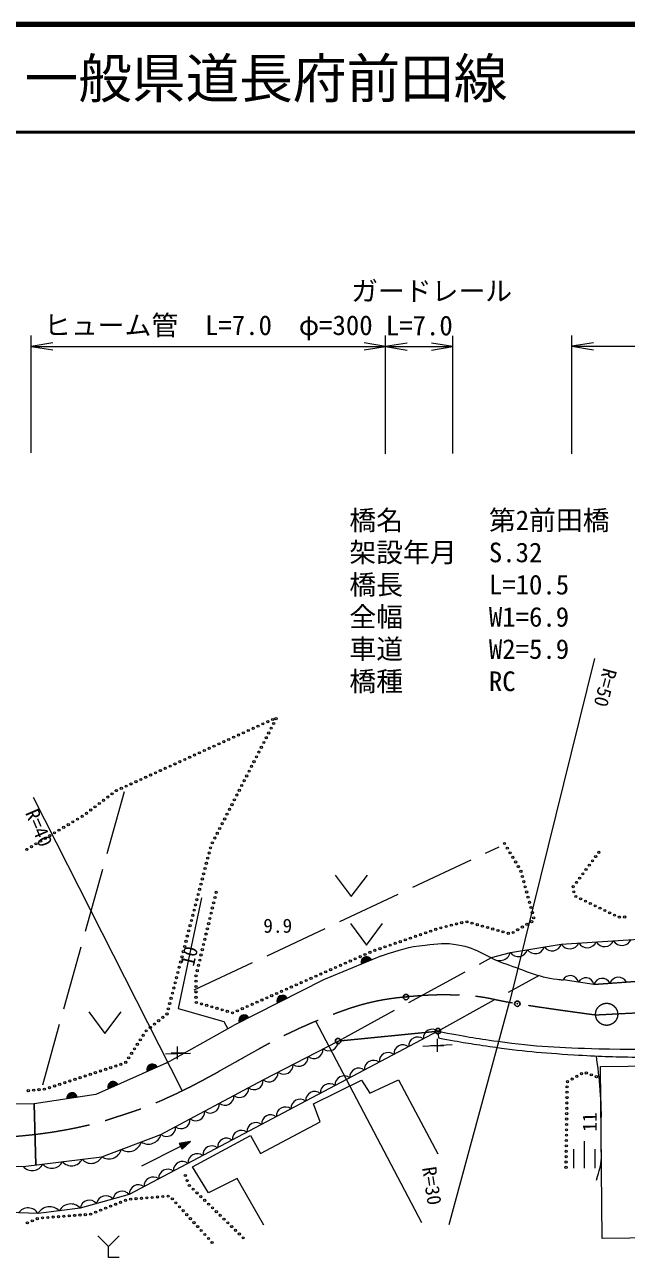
# Model space of a CAD drawing. Units: millimetres, scale not verified. Extents: x 40000 to 680000, y 20000 to 380000.
# Drawn here: x 216739 to 272813, y 265176 to 380000 of the extents above; entities that cross this region are included whole.
import ezdxf
from ezdxf.enums import TextEntityAlignment as Align

# ---------------------------------------------------------------- set-up
doc = ezdxf.new("R2010")
doc.units = ezdxf.units.MM
doc.header["$LTSCALE"] = 1000
doc.header["$PDMODE"] = 32
doc.header["$PDSIZE"] = 500
doc.linetypes.add('CHAIN', pattern=[18.5, 12, -1.5, 3.5, -1.5])
doc.linetypes.add('DASHED', pattern=[7.5, 6, -1.5])
for name, color, linetype, lineweight in [('M-BMK', 2, 'CHAIN', 13), ('M-STR-HTXT', 7, 'Continuous', 13), ('M-STR-STRC', 7, 'Continuous', 25), ('M-TTL', 2, 'Continuous', 140), ('M-TTL-LINE', 7, 'Continuous', 50), ('M-WORK', 1, 'Continuous', 13)]:
    doc.layers.add(name, color=color, linetype=linetype, lineweight=lineweight)
doc.layers.add('M-OTRS', color=6, linetype='Continuous')
doc.layers.add('M-TTL-TXT', color=7, linetype='Continuous')
doc.styles.add('ＭＳ ゴシック', font='')
doc.styles.get('ＭＳ ゴシック').set_extended_font_data('MS Gothic')

# ---------------------------------------------------------------- blocks, each defined once
blk = doc.blocks.new('plus')
at = {"color": 0, "linetype": 'Continuous', "lineweight": -2}
for p, q in [((-1.25, 0), (1.25, 0)), ((0, -1.25), (0, 1.25))]:
    blk.add_line(p, q, dxfattribs=at)
blk = doc.blocks.new('open_arrow')
at = {"color": 0, "linetype": 'Continuous', "lineweight": -2}
blk.add_lwpolyline([(7.5, 1.25), (0, 0), (7.5, -1.25)], dxfattribs=at)

msp = doc.modelspace()

# ---------------------------------------------------------------- linework, layer by layer
at = {"layer": 'M-BMK'}
msp.add_circle((270976, 287815), 1030, dxfattribs=at)
for points, knots in [([(269942, 287763), (288468, 288703), (293248, 288919), (308168, 289945), (320125, 290768), (326804, 291490), (338761, 292301), (351650, 293175), (355777, 293378), (371781, 294197)], [0, 0, 0, 0, 1, 1, 1, 2, 2, 2, 3, 3, 3, 3]), ([(175154, 285671), (188306, 281569), (192073, 280034), (203262, 277895), (207035, 277174), (209124, 276007), (212957, 276247), (217031, 276501), (219342, 276707), (223313, 277651), (223986, 277811), (224350, 277951), (225008, 278168), (226568, 278684), (227461, 278930), (228972, 279575), (235340, 282295), (238353, 285032), (244800, 287561), (247715, 288705), (249464, 289210), (252584, 289486), (254842, 289686), (256126, 289704), (258387, 289543), (259783, 289444), (260539, 289168), (261920, 288940), (265045, 288425), (266056, 288303), (269942, 287763)], [0, 0, 0, 0, 1, 1, 1, 2, 2, 2, 3, 3, 3, 4, 4, 4, 5, 5, 5, 6, 6, 6, 7, 7, 7, 8, 8, 8, 9, 9, 9, 10, 10, 10, 10])]:
    msp.add_open_spline(points, degree=3, knots=knots, dxfattribs=at)
at = {"layer": 'M-OTRS'}
for p in [(252275, 289422), (262654, 288800)]:
    msp.add_point(p, dxfattribs=at)
at = {"layer": 'M-STR-HTXT'}
for p, q in [((217350, 340110), (217350, 351035)), ((250371, 340052), (250371, 351035)), ((250376, 340021), (250376, 351009)), ((256657, 340040), (256657, 351009)), ((267746, 340010), (267746, 351043)), ((217350, 350035), (250371, 350035)), ((250376, 350009), (256657, 350009)), ((267746, 350043), (296188, 350043)), ((269844, 320945), (261920, 288940)), ((217537, 308042), (231399, 280742)), ((256296, 268245), (261920, 288940)), ((253763, 268403), (243868, 287164))]:
    msp.add_line(p, q, dxfattribs=at)
at = {"layer": 'M-STR-STRC'}
msp.add_line((246194, 285344), (255004, 286223), dxfattribs=at)
at = {"layer": 'M-STR-STRC', "linetype": 'DASHED'}
msp.add_line((217638, 279477), (217785, 273788), dxfattribs=at)
at = {"layer": 'M-STR-STRC'}
for centre in [(255253, 286248), (245945, 285319)]:
    msp.add_circle(centre, 250, dxfattribs=at)
at = {"layer": 'M-TTL'}
msp.add_line((680000, 380000), (40000, 380000), dxfattribs=at)
at = {"layer": 'M-TTL-LINE'}
msp.add_line((40000, 370000), (680000, 370000), dxfattribs=at)
at = {"layer": 'M-WORK', "linetype": 'DASHED'}
for p, q in [((226029, 308526), (218394, 281225)), ((232537, 290090), (260964, 303424)), ((245945, 285319), (260232, 293097)), ((255253, 286248), (264722, 291475))]:
    msp.add_line(p, q, dxfattribs=at)
at = {"layer": 'M-WORK'}
for p, q in [((245675, 300780), (247175, 298780)), ((247175, 298780), (248675, 300780)), ((233209, 298667), (231046, 288365)), ((247100, 296268), (248600, 294268)), ((248600, 294268), (250100, 296268)), ((269786, 290606), (311404, 293530)), ((231046, 288365), (235311, 287137)), ((222719, 288036), (224219, 286036)), ((224219, 286036), (225719, 288036)), ((235311, 287137), (235687, 286470)), ((229998, 283300), (236208, 286760)), ((255253, 286248), (255314, 285616)), ((253833, 284834), (256578, 284998)), ((229871, 284133), (232196, 284206)), ((243644, 279479), (248125, 281691)), ((248125, 281691), (248901, 280484)), ((248901, 280484), (251572, 281719)), ((251572, 281719), (255249, 274825)), ((244276, 277813), (243644, 279479)), ((238732, 274854), (244276, 277813)), ((232182, 275974), (231154, 275793)), ((231154, 275793), (231424, 275257)), ((231360, 275829), (231181, 275739)), ((231208, 275686), (231565, 275865)), ((231771, 275902), (231235, 275632)), ((231262, 275578), (231977, 275938)), ((232182, 275974), (231289, 275525)), ((231316, 275471), (232031, 275831)), ((231879, 275687), (231343, 275418)), ((232182, 275974), (231424, 275257)), ((232383, 273619), (237784, 276520)), ((237784, 276520), (238732, 274854)), ((268913, 273489), (268913, 275989)), ((227672, 273705), (231289, 275525)), ((231370, 275364), (231727, 275544)), ((231576, 275400), (231397, 275310)), ((267913, 273489), (267913, 275239)), ((269913, 273489), (269913, 275239)), ((233877, 271177), (232383, 273619)), ((236549, 272527), (233877, 271177)), ((239019, 268161), (236549, 272527)), ((224545, 266176), (223545, 267176)), ((224545, 266176), (225545, 267176)), ((224545, 265176), (224545, 266176)), ((225545, 265176), (224545, 265176))]:
    msp.add_line(p, q, dxfattribs=at)
for points in [[(260232, 293097), (262014, 293566), (266752, 294363), (279746, 295192), (296858, 296132)], [(249987, 293257), (244604, 291040), (236208, 286760)], [(298551, 292627), (269786, 290606), (266910, 291025)], [(255253, 286248), (226495, 271035), (221928, 269771), (217992, 269254), (214344, 269369), (203917, 270920), (202624, 269627)], [(203718, 274805), (209794, 273857), (216602, 273642), (223927, 274547), (229442, 276615), (238965, 281699), (245945, 285319)], [(229998, 283300), (223384, 280345), (217638, 279477), (210531, 279407), (203456, 280909)]]:
    msp.add_lwpolyline(points, dxfattribs=at)
msp.add_lwpolyline([(270389, 282945), (278116, 283032), (278295, 267012), (270568, 266926)], close=True, dxfattribs=at)
for centre in [(238487, 314660), (238942, 314867), (239397, 315074), (239853, 315281), (239940, 314910), (240168, 315355), (235757, 313417), (236212, 313624), (236667, 313831), (237122, 314038), (237577, 314245), (238032, 314452), (239255, 313575), (239483, 314020), (239711, 314465), (233481, 312382), (233936, 312589), (234391, 312796), (234846, 313003), (235302, 313210), (238570, 312241), (238798, 312686), (239026, 313131), (230751, 311139), (231206, 311346), (231661, 311553), (232116, 311760), (232571, 311967), (233026, 312175), (238113, 311351), (238341, 311796), (228475, 310104), (228930, 310311), (229385, 310518), (229840, 310725), (230295, 310932), (237428, 310017), (237656, 310462), (237885, 310907), (225744, 308861), (226199, 309068), (226655, 309275), (227110, 309483), (227565, 309690), (228020, 309897), (236971, 309127), (237200, 309572), (224092, 307752), (224490, 308055), (224887, 308358), (225289, 308654), (236286, 307793), (236515, 308238), (236743, 308682), (222502, 306538), (222900, 306842), (223297, 307145), (223695, 307448), (235830, 306903), (236058, 307348), (220806, 305483), (221235, 305739), (221664, 305995), (222094, 306252), (235144, 305569), (235373, 306014), (235601, 306458), (218660, 304201), (219089, 304457), (219518, 304713), (219947, 304970), (220377, 305226), (234459, 304234), (234688, 304679), (234916, 305124), (216942, 303175), (217372, 303432), (217801, 303688), (218230, 303944), (234055, 303325), (234231, 303789), (261463, 303719), (261720, 303290), (233802, 302357), (233928, 302841), (261977, 302861), (262234, 302432), (262492, 302004), (269656, 302105), (269955, 302506), (270254, 302906), (233422, 300906), (233549, 301390), (233675, 301874), (262749, 301575), (262988, 301139), (268759, 300902), (269058, 301303), (269357, 301704), (233169, 299939), (233296, 300422), (263121, 300656), (263253, 300174), (263386, 299692), (267862, 299700), (268161, 300101), (268460, 300502), (232789, 298488), (232916, 298971), (233042, 299455), (234472, 298690), (234589, 299176), (263518, 299210), (263651, 298728), (267922, 299218), (268101, 298791), (268551, 298574), (232536, 297520), (232663, 298004), (234236, 297718), (234354, 298204), (263783, 298246), (263916, 297764), (269001, 298356), (269452, 298139), (269902, 297921), (270352, 297704), (270802, 297487), (232283, 296553), (232410, 297036), (233883, 296260), (234001, 296746), (234119, 297232), (256985, 296235), (257469, 296357), (257954, 296434), (258435, 296300), (258917, 296165), (263553, 296198), (263984, 296451), (264048, 297282), (264181, 296799), (271253, 297269), (271703, 297052), (272162, 296872), (272661, 296878), (231904, 295101), (232030, 295585), (232157, 296069), (233648, 295288), (233766, 295774), (253160, 295076), (253633, 295239), (254105, 295402), (254578, 295565), (255051, 295728), (255531, 295866), (256015, 295989), (256500, 296112), (259398, 296030), (259880, 295896), (260361, 295761), (260843, 295626), (261324, 295492), (261806, 295357), (262259, 295438), (262690, 295691), (263122, 295945), (231650, 294134), (231777, 294618), (233413, 294316), (233530, 294802), (249851, 293934), (250324, 294097), (250797, 294260), (251269, 294424), (251742, 294587), (252215, 294750), (252687, 294913), (231397, 293167), (231524, 293650), (233060, 292858), (233177, 293344), (233295, 293830), (247086, 292776), (247543, 292978), (248001, 293180), (248458, 293381), (248916, 293583), (249379, 293771), (231018, 291715), (231144, 292199), (231271, 292683), (232824, 291886), (232942, 292372), (244341, 291566), (244798, 291768), (245256, 291969), (245713, 292171), (246171, 292373), (246628, 292575), (230765, 290748), (230891, 291232), (232713, 291400), (232713, 290900), (242053, 290558), (242511, 290759), (242968, 290961), (243426, 291163), (243883, 291364), (230385, 289297), (230512, 289781), (230638, 290264), (232713, 290400), (232713, 289900), (232713, 289400), (239308, 289347), (239766, 289549), (240223, 289751), (240681, 289952), (241138, 290154), (241596, 290356), (230132, 288329), (230259, 288813), (232742, 288921), (233222, 288782), (233703, 288644), (234183, 288505), (234663, 288366), (235144, 288228), (236563, 288137), (237021, 288339), (237478, 288541), (237936, 288742), (238393, 288944), (238851, 289146), (229229, 287218), (229620, 287530), (230005, 287846), (235624, 288089), (236105, 287950), (227790, 285858), (228061, 286278), (228449, 286593), (228839, 286905), (227247, 285018), (227519, 285438), (226434, 283758), (226705, 284178), (226976, 284598), (223332, 282379), (223808, 282534), (224283, 282689), (224758, 282844), (225234, 282999), (225709, 283154), (226162, 283338), (220005, 281295), (220480, 281449), (220955, 281604), (221431, 281759), (221906, 281914), (222381, 282069), (222857, 282224), (267335, 281534), (267768, 281786), (268200, 282037), (268632, 282288), (269080, 282354), (269549, 282180), (270017, 282006), (217082, 280701), (217580, 280749), (218077, 280798), (218575, 280846), (219054, 280985), (219529, 281140), (267283, 280557), (267290, 281057), (267263, 279057), (267270, 279557), (267276, 280057), (267250, 278057), (267256, 278557), (267236, 277057), (267243, 277557), (267216, 275557), (267223, 276057), (267230, 276557), (267203, 274558), (267210, 275057), (267189, 273558), (267196, 274058), (231718, 272796), (231890, 272327), (232090, 271875), (232448, 271526), (232807, 271178), (224283, 269754), (224748, 269938), (225213, 270122), (225678, 270307), (226142, 270491), (226626, 270596), (227124, 270636), (227623, 270677), (228121, 270717), (228619, 270757), (229118, 270798), (229616, 270838), (230114, 270878), (230498, 270627), (230835, 270258), (231172, 269888), (233165, 270829), (233524, 270480), (233882, 270132), (234241, 269783), (217914, 268776), (218403, 268851), (218902, 268889), (219400, 268928), (219899, 268966), (220398, 269004), (220896, 269043), (221395, 269081), (221893, 269119), (222392, 269158), (222889, 269201), (223354, 269385), (223819, 269569), (231509, 269519), (231846, 269150), (232184, 268781), (234599, 269435), (234958, 269086), (235316, 268738), (216994, 268384), (217454, 268580), (232521, 268411), (232858, 268042), (233195, 267673), (235675, 268389), (236033, 268041), (236392, 267692), (233532, 267304), (233869, 266934), (234206, 266565), (236750, 267344), (237109, 266995)]:
    msp.add_circle(centre, 100, dxfattribs=at)
for centre, radius, start, end in [((264318, 294350), 891, 215.59097, 343.51761), ((265898, 294616), 891, 215.59097, 343.51761), ((267538, 294826), 912, 210.51337, 336.78524), ((269162, 294930), 912, 210.51337, 336.78524), ((270787, 295033), 912, 210.51337, 336.78524), ((272411, 295137), 912, 210.51337, 336.78524), ((248600, 292686), 500, 22.38014, 202.38014), ((248600, 292686), 400, 22.38014, 202.38014), ((248600, 292686), 300, 22.38014, 202.38014), ((248600, 292686), 200, 22.38014, 202.38014), ((260971, 293911), 1099, 227.78137, 341.70576), ((262739, 294084), 891, 215.59097, 343.51761), ((248600, 292686), 100, 22.38014, 202.38014), ((267589, 290645), 778, 12.65795, 150.79303), ((269027, 290436), 778, 12.65795, 150.79303), ((270565, 290335), 826, 27.25604, 160.78025), ((272079, 290441), 826, 27.25604, 160.78025), ((240755, 289078), 500, 27.01142, 207.01142), ((240755, 289078), 400, 27.01142, 207.01142), ((240755, 289078), 300, 27.01142, 207.01142), ((240755, 289078), 200, 27.01142, 207.01142), ((240755, 289078), 100, 27.01142, 207.01142), ((237191, 287261), 500, 27.01142, 207.01142), ((237191, 287261), 400, 27.01142, 207.01142), ((237191, 287261), 300, 27.01142, 207.01142), ((237191, 287261), 200, 27.01142, 207.01142), ((237191, 287261), 100, 27.01142, 207.01142), ((254732, 285576), 850, 52.19541, 183.56086), ((245077, 285284), 868, 232.5032, 2.31196), ((251993, 284127), 850, 52.19541, 183.56086), ((253363, 284852), 850, 52.19541, 183.56086), ((242285, 283836), 868, 232.5032, 2.31196), ((243681, 284560), 868, 232.5032, 2.31196), ((250624, 283403), 850, 52.19541, 183.56086), ((228629, 282688), 500, 24.0755, 204.0755), ((228629, 282688), 400, 24.0755, 204.0755), ((228629, 282688), 300, 24.0755, 204.0755), ((228629, 282688), 200, 24.0755, 204.0755), ((228629, 282688), 100, 24.0755, 204.0755), ((240889, 283112), 868, 232.5032, 2.31196), ((247885, 281954), 850, 52.19541, 183.56086), ((249254, 282678), 850, 52.19541, 183.56086), ((224977, 281057), 500, 24.0755, 204.0755), ((224977, 281057), 400, 24.0755, 204.0755), ((224977, 281057), 300, 24.0755, 204.0755), ((238122, 281640), 844, 232.17634, 4.02244), ((239493, 282388), 868, 232.5032, 2.31196), ((245146, 280505), 850, 52.19541, 183.56086), ((246516, 281230), 850, 52.19541, 183.56086), ((221154, 280008), 500, 8.58794, 188.58794), ((221154, 280008), 400, 8.58794, 188.58794), ((221154, 280008), 300, 8.58794, 188.58794), ((221154, 280008), 200, 8.58794, 188.58794), ((224977, 281057), 200, 24.0755, 204.0755), ((224977, 281057), 100, 24.0755, 204.0755), ((235401, 280187), 844, 232.17634, 4.02244), ((236762, 280914), 844, 232.17634, 4.02244), ((243777, 279781), 850, 52.19541, 183.56086), ((221154, 280008), 100, 8.58794, 188.58794), ((234041, 279461), 844, 232.17634, 4.02244), ((241038, 278332), 850, 52.19541, 183.56086), ((242407, 279056), 850, 52.19541, 183.56086), ((231320, 278008), 844, 232.17634, 4.02244), ((232681, 278735), 844, 232.17634, 4.02244), ((239668, 277607), 850, 52.19541, 183.56086), ((229960, 277282), 844, 232.17634, 4.02244), ((236929, 276159), 850, 52.19541, 183.56086), ((238299, 276883), 850, 52.19541, 183.56086), ((226434, 276249), 1214, 236.57596, 344.53613), ((228272, 276939), 1214, 236.57596, 344.53613), ((235560, 275434), 850, 52.19541, 183.56086), ((222937, 275030), 1101, 220.13078, 333.9533), ((224595, 275560), 1214, 236.57596, 344.53613), ((232821, 273985), 850, 52.19541, 183.56086), ((234191, 274710), 850, 52.19541, 183.56086), ((217444, 274352), 1101, 220.13078, 333.9533), ((219275, 274578), 1101, 220.13078, 333.9533), ((221106, 274804), 1101, 220.13078, 333.9533), ((230082, 272537), 850, 52.19541, 183.56086), ((231452, 273261), 850, 52.19541, 183.56086), ((228713, 271812), 850, 52.19541, 183.56086), ((225833, 270464), 874, 40.79737, 170.13931), ((227343, 271088), 850, 52.19541, 183.56086), ((219072, 268655), 1235, 44.00017, 150.96991), ((221039, 268913), 1235, 44.00017, 150.96991), ((222789, 269621), 874, 40.79737, 170.13931), ((224311, 270043), 874, 40.79737, 170.13931), ((217062, 268700), 1083, 30.75485, 145.63716)]:
    msp.add_arc(centre, radius, start, end, dxfattribs=at)
for points, knots in [([(249987, 293257), (251801, 293850), (252429, 294103), (254060, 294265), (255249, 294383), (255942, 294502), (257120, 294300), (258974, 293984), (259807, 293111), (261588, 292506), (263437, 291879), (264440, 291313), (266378, 291079), (266585, 291054), (266664, 291035), (266910, 291025)], [0, 0, 0, 0, 1, 1, 1, 2, 2, 2, 3, 3, 3, 4, 4, 4, 5, 5, 5, 5]), ([(255253, 286248), (257877, 285721), (258639, 285606), (260826, 285304), (264476, 284798), (266552, 284714), (270235, 284614), (275828, 284462), (278969, 284610), (284557, 284901), (288116, 285087), (290106, 285260), (293663, 285505), (308867, 286549), (317389, 287079), (332586, 288234), (341791, 288933), (344695, 289156), (356149, 290090)], [0, 0, 0, 0, 1, 1, 1, 2, 2, 2, 3, 3, 3, 4, 4, 4, 5, 5, 5, 6, 6, 6, 6]), ([(255314, 285616), (257586, 285190), (258218, 285094), (260089, 284824), (263134, 284386), (264857, 284234), (267928, 284045), (270209, 283905), (271490, 283851), (273775, 283828), (276777, 283799), (278461, 283827), (281461, 283943), (284832, 284073), (286712, 284315), (290077, 284558), (294363, 284867), (295704, 284967), (301050, 285362)], [0, 0, 0, 0, 1, 1, 1, 2, 2, 2, 3, 3, 3, 4, 4, 4, 5, 5, 5, 6, 6, 6, 6]), ([(270034, 272379), (270306, 273303), (270432, 273621), (270484, 274445), (270516, 274952), (270475, 275238), (270469, 275746), (270450, 277505), (270537, 278494), (270419, 280249), (270323, 281683), (270265, 282182), (270026, 283907)], [0, 0, 0, 0, 1, 1, 1, 2, 2, 2, 3, 3, 3, 4, 4, 4, 4])]:
    msp.add_open_spline(points, degree=3, knots=knots, dxfattribs=at)

# ---------------------------------------------------------------- block references
at = {"layer": 'M-STR-HTXT', "xscale": 267, "yscale": 267}
for p in [(217350, 350035), (250376, 350009), (267746, 350043)]:
    msp.add_blockref('open_arrow', p, dxfattribs=at)
at = {"layer": 'M-STR-HTXT', "xscale": 267, "yscale": 267, "rotation": 180}
for p in [(250371, 350035), (256657, 350009)]:
    msp.add_blockref('open_arrow', p, dxfattribs=at)
at = {"layer": 'M-WORK', "xscale": 480, "yscale": 480}
for p in [(230990, 284230), (255205, 284916)]:
    msp.add_blockref('plus', p, dxfattribs=at)

# ---------------------------------------------------------------- texts
at = {"layer": 'M-STR-HTXT', "style": 'ＭＳ ゴシック'}
msp.add_text('ガードレール', height=1833, dxfattribs=at).set_placement((247165, 353722), align=Align.BOTTOM_LEFT)
for s, p in [('ヒューム管\u3000L=7.0\u3000φ=300', (233860, 350535)), ('L=7.0', (253516, 350509))]:
    msp.add_text(s, height=1833, dxfattribs=at).set_placement(p, align=Align.BOTTOM_CENTER)
for s, p in [('橋名', (247000, 333838)), ('第2前田橋', (260000, 333838)), ('架設年月', (247000, 330838)), ('S.32', (260000, 330838)), ('橋長', (247000, 327838)), ('L=10.5', (260000, 327838)), ('全幅', (247000, 324838)), ('W1=6.9', (260000, 324838)), ('車道', (247000, 321838)), ('W2=5.9', (260000, 321838)), ('橋種', (247000, 318838)), ('RC', (260000, 318838))]:
    msp.add_text(s, height=1833, dxfattribs=at).set_placement(p, align=Align.MIDDLE_LEFT)
for s, rotation, p in [('R=50', 255.196, (270293, 320245)), ('R=40', 293.199, (216398, 306422)), ('R=30', 278.584, (253386, 273459))]:
    msp.add_text(s, height=1320, rotation=rotation, dxfattribs=at).set_placement(p, align=Align.BOTTOM_LEFT)
at = {"layer": 'M-TTL-TXT', "style": 'ＭＳ ゴシック'}
msp.add_text('一般県道長府前田線', height=3666, dxfattribs=at).set_placement((216734, 375000), align=Align.MIDDLE_LEFT)
at = {"layer": 'M-WORK', "style": 'ＭＳ ゴシック'}
msp.add_text('9.9', height=1320, dxfattribs=at).set_placement((238980, 295011), align=Align.BOTTOM_LEFT)
for s, rotation, p in [('10', 76.388, (232880, 292117)), ('11', 90.639, (270457, 276887))]:
    msp.add_text(s, height=1320, rotation=rotation, dxfattribs=at).set_placement(p, align=Align.BOTTOM_LEFT)

doc.saveas('drawing.dxf')
